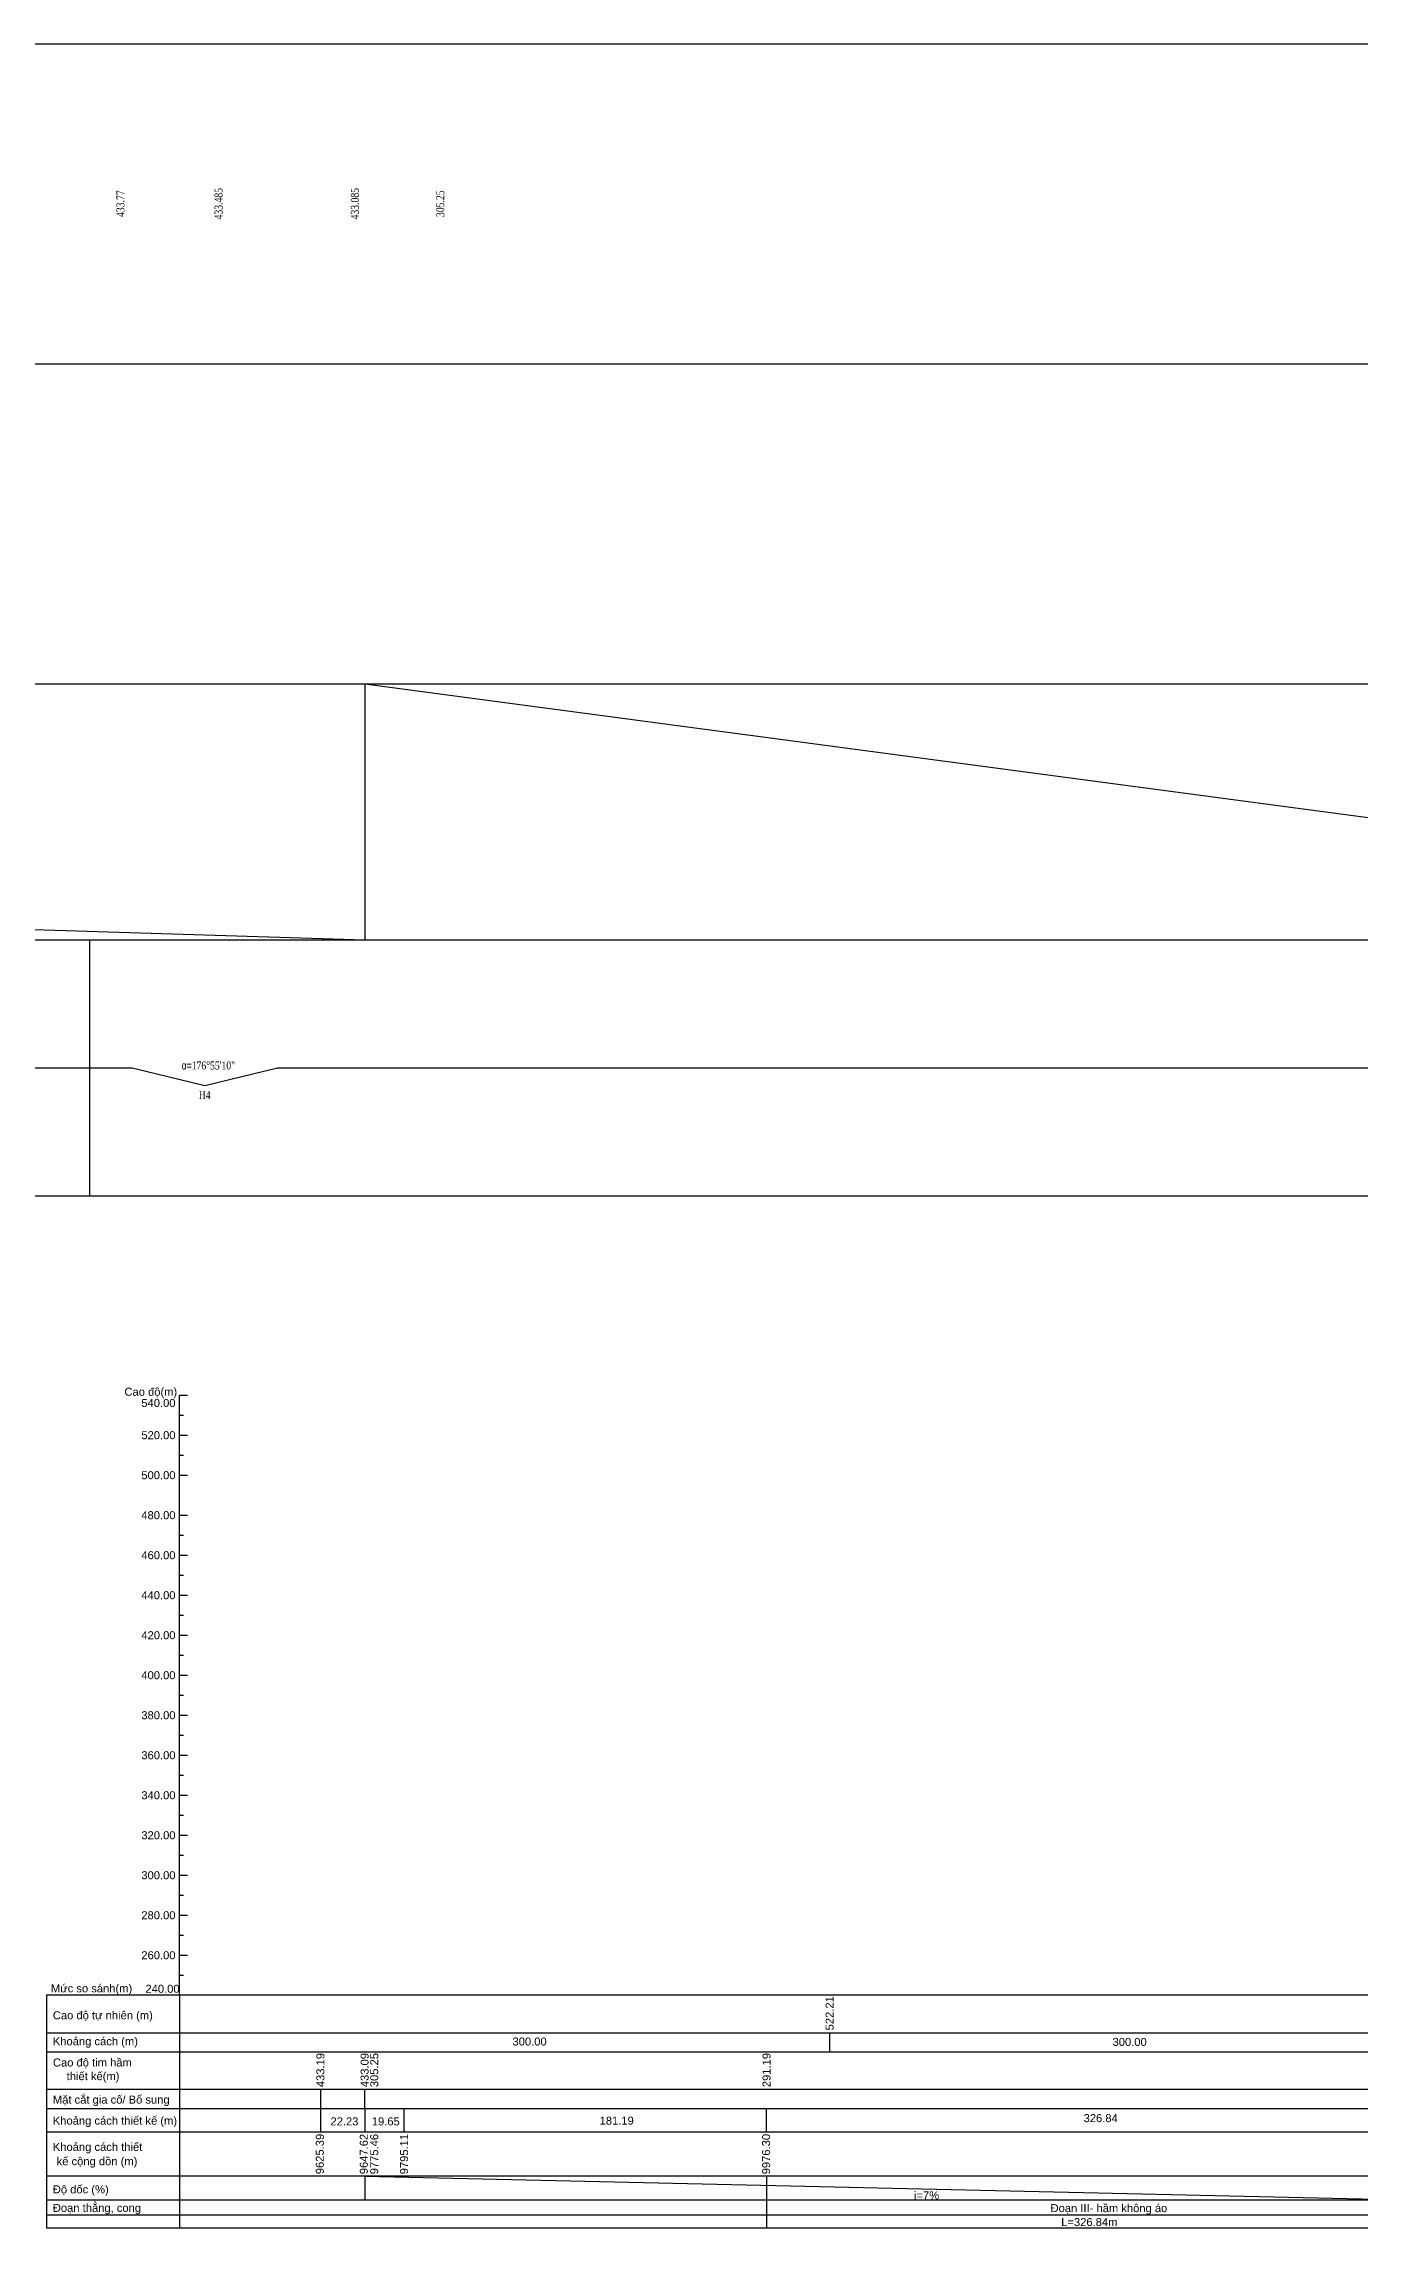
# Model space of a CAD drawing. Header units: inches. Extents: x 444671 to 463716, y 1783086 to 1794968.
# Drawn here: x 456280 to 456937, y 1785658 to 1786750 of the extents above; entities that cross this region are included whole.
import ezdxf
from ezdxf.enums import TextEntityAlignment as Align

# ---------------------------------------------------------------- set-up
doc = ezdxf.new("R2010")
doc.units = ezdxf.units.IN
doc.header["$MEASUREMENT"] = 0
for name, color, linetype in [('CONGTRINH', 2, 'Continuous'), ('Khung_bang', 140, 'Continuous'), ('Text', 3, 'Continuous')]:
    doc.layers.add(name, color=color, linetype=linetype)
doc.styles.add('VNARIAL', font='')
doc.styles.add('Vntimeshx', font='vntime.shx', dxfattribs={"width": 0.8, "bigfont": 'vn1.shx'})
doc.styles.get('VNARIAL').set_extended_font_data('.VnArial')

msp = doc.modelspace()

# ---------------------------------------------------------------- linework, layer by layer
for p, q in [((456347.4647, 1786074.6993), (456351.4647, 1786074.6993)), ((456347.4647, 1786054.6993), (456351.4647, 1786054.6993)), ((456347.4647, 1786034.6993), (456351.4647, 1786034.6993)), ((456347.4647, 1786014.6993), (456351.4647, 1786014.6993)), ((456347.4647, 1785994.6993), (456351.4647, 1785994.6993)), ((456347.4647, 1785974.6993), (456351.4647, 1785974.6993)), ((456347.4647, 1785954.6993), (456351.4647, 1785954.6993)), ((456347.4647, 1785934.6993), (456351.4647, 1785934.6993)), ((456347.4647, 1785914.6993), (456351.4647, 1785914.6993)), ((456347.4647, 1785894.6993), (456351.4647, 1785894.6993)), ((456347.4647, 1785874.6993), (456351.4647, 1785874.6993)), ((456347.4647, 1785854.6993), (456351.4647, 1785854.6993)), ((456347.4647, 1785834.6993), (456351.4647, 1785834.6993)), ((456347.4647, 1785814.6993), (456351.4647, 1785814.6993)), ((456347.4647, 1785794.6993), (456351.4647, 1785794.6993))]:
    msp.add_line(p, q)
at = {"layer": 'CONGTRINH', "linetype": 'ByBlock'}
for points in [[(452337.4459, 1786430.3548), (456440.1145, 1786302.3548)], [(456440.1145, 1786430.3548), (457400.8161, 1786302.3548)], [(452667.3536, 1786238.3548), (456323.8158, 1786238.3548), (456360.1145, 1786229.5546), (456396.4132, 1786238.3548), (456420.1145, 1786238.3548)], [(456420.1145, 1786238.3548), (458154.4703, 1786238.3548)]]:
    msp.add_lwpolyline(points, dxfattribs=at)
at = {"layer": 'Khung_bang', "ltscale": 29}
for p, q in [((458289.9137, 1785774.6993), (456281.0202, 1785774.6993)), ((456281.0202, 1785774.6993), (456281.0202, 1785717.914)), ((456347.4647, 1785774.6993), (456347.4647, 1785717.914)), ((456354.494, 1785755.6993), (456281.0202, 1785755.6993)), ((458289.9137, 1785755.6993), (456313.2077, 1785755.6993)), ((456354.494, 1785746.3211), (456281.0202, 1785746.3211)), ((458289.9137, 1785746.3211), (456313.2077, 1785746.3211)), ((458289.9137, 1785727.5872), (456281.0202, 1785727.5872)), ((456440.1145, 1785717.914), (456440.1145, 1785727.5872)), ((458289.9137, 1785717.914), (456281.0202, 1785717.914)), ((456281.0202, 1785717.914), (456281.0202, 1785658.1944)), ((456347.4647, 1785717.914), (456347.4647, 1785658.1944)), ((456440.1145, 1785717.914), (456440.1145, 1785706.1944)), ((456440.1145, 1785717.914), (456440.1145, 1785706.1944)), ((456640.937, 1785706.1944), (456640.937, 1785717.914)), ((458289.9137, 1785706.1944), (456281.0202, 1785706.1944)), ((458289.9137, 1785706.1944), (456313.2077, 1785706.1944)), ((458289.9137, 1785684.1944), (456281.0202, 1785684.1944)), ((456440.1145, 1785684.1944), (456440.1145, 1785672.1944)), ((458289.9137, 1785672.1944), (456281.0202, 1785672.1944)), ((458289.9137, 1785672.1944), (456313.2077, 1785672.1944)), ((458289.9137, 1785658.1944), (456281.0202, 1785658.1944))]:
    msp.add_line(p, q, dxfattribs=at)
at = {"layer": 'Khung_bang', "linetype": 'ByBlock'}
msp.add_line((456672.4863, 1785755.6993), (456672.4863, 1785746.3211), dxfattribs=at)
for points in [[(446139.7357, 1786750.3548), (458289.9137, 1786750.3548)], [(446139.7357, 1786590.3548), (458289.9137, 1786590.3548)], [(446139.7357, 1786430.3548), (458289.9137, 1786430.3548)], [(446139.7357, 1786302.3548), (458289.9137, 1786302.3548)], [(446139.7357, 1786174.3548), (458289.9137, 1786174.3548)]]:
    msp.add_lwpolyline(points, dxfattribs=at)
at = {"layer": 'Khung_bang', "ltscale": 29}
for points in [[(456417.8845, 1785727.5872), (456417.8845, 1785717.914)], [(456417.8845, 1785717.914), (456417.8845, 1785706.1944)], [(456459.747, 1785706.1944), (456459.747, 1785717.914)], [(456640.937, 1785684.1944), (456640.937, 1785658.1944)]]:
    msp.add_lwpolyline(points, dxfattribs=at)
at = {"layer": 'Text', "color": 3}
for p, q in [((456347.4647, 1785774.6993), (456347.4647, 1786074.6993)), ((456440.1145, 1785684.1944), (456967.7946, 1785672.1944))]:
    msp.add_line(p, q, dxfattribs=at)
at = {"layer": 'Text'}
for p, q in [((456347.4647, 1786064.6993), (456349.4647, 1786064.6993)), ((456347.4647, 1786044.6993), (456349.4647, 1786044.6993)), ((456347.4647, 1786004.6993), (456349.4647, 1786004.6993)), ((456347.4647, 1785984.6993), (456349.4647, 1785984.6993)), ((456347.4647, 1785964.6993), (456349.4647, 1785964.6993)), ((456347.4647, 1785944.6993), (456349.4647, 1785944.6993)), ((456347.4647, 1785924.6993), (456349.4647, 1785924.6993)), ((456347.4647, 1785904.6993), (456349.4647, 1785904.6993)), ((456347.4647, 1785884.6993), (456349.4647, 1785884.6993)), ((456347.4647, 1785864.6993), (456349.4647, 1785864.6993)), ((456347.4647, 1785844.6993), (456349.4647, 1785844.6993)), ((456347.4647, 1785824.6993), (456349.4647, 1785824.6993)), ((456347.4647, 1785804.6993), (456349.4647, 1785804.6993)), ((456347.4647, 1785784.6993), (456349.4647, 1785784.6993))]:
    msp.add_line(p, q, dxfattribs=at)
at = {"layer": 'Text', "color": 2, "linetype": 'ByBlock'}
for points in [[(456440.1145, 1786430.3548), (456440.1145, 1786302.3548)], [(456302.4938, 1786302.3548), (456302.4938, 1786174.3548)]]:
    msp.add_lwpolyline(points, dxfattribs=at)
at = {"layer": 'Text', "color": 3, "elevation": 0.0311}
for points in [[(456281.0202, 1785664.8825), (456420.8152, 1785664.8825)], [(456420.8152, 1785664.8825), (458289.9137, 1785664.8825)]]:
    msp.add_lwpolyline(points, dxfattribs=at)

# ---------------------------------------------------------------- texts
at = {"layer": 'Text', "linetype": 'ByBlock', "style": 'Vntimeshx', "width": 0.8}
for s, p in [('433.77', (456317.8913, 1786670.3548)), ('433.485', (456366.9656, 1786670.3548)), ('433.085', (456435.1341, 1786670.3548)), ('305.25', (456477.8108, 1786670.3548))]:
    msp.add_text(s, height=4, rotation=90, dxfattribs=at).set_placement(p, align=Align.MIDDLE_CENTER)
msp.add_text('H4', height=4, dxfattribs=at).set_placement((456360.0572, 1786224.7872), align=Align.MIDDLE_CENTER)
at = {"layer": 'Text', "style": 'VNARIAL'}
msp.add_text('Cao ®é(m)', height=4, dxfattribs=at).set_placement((456333.1144, 1786076.4089), align=Align.MIDDLE_CENTER)
for s, p in [('540.00', (456345.4647, 1786070.8055)), ('520.00', (456345.4647, 1786054.6993)), ('500.00', (456345.4647, 1786034.6993)), ('480.00', (456345.4647, 1786014.6993)), ('460.00', (456345.4647, 1785994.6993)), ('440.00', (456345.4647, 1785974.6993)), ('420.00', (456345.4647, 1785954.6993)), ('400.00', (456345.4647, 1785934.6993)), ('380.00', (456345.4647, 1785914.6993)), ('360.00', (456345.4647, 1785894.6993)), ('340.00', (456345.4647, 1785874.6993)), ('320.00', (456345.4647, 1785854.6993)), ('300.00', (456345.4647, 1785834.6993)), ('280.00', (456345.4647, 1785814.6993)), ('260.00', (456345.4647, 1785794.6993)), ('240.00', (456347.5093, 1785777.9461))]:
    msp.add_text(s, height=4, dxfattribs=at).set_placement(p, align=Align.MIDDLE_RIGHT)
at = {"layer": 'Text', "ltscale": 29, "style": 'VNARIAL'}
for s, p in [('Møc so s¸nh(m)', (456283.1415, 1785778.1568)), ('Cao ®é tù nhiªn (m)', (456284.1274, 1785764.6929)), ('Kho¶ng c¸ch (m)', (456284.1274, 1785751.7025)), ('Cao ®é tim hÇm', (456284.1818, 1785741.0942)), ('thiÕt kÕ(m)', (456291.0358, 1785734.2649)), ('MÆt c¾t gia cè/ Bæ sung', (456284.1411, 1785722.5361)), ('Kho¶ng c¸ch thiÕt kÕ (m)', (456284.1274, 1785712.0228)), ('Kho¶ng c¸ch thiÕt', (456284.1274, 1785698.889)), ('kÕ céng dån (m)', (456286.0357, 1785691.7255)), ('§é dèc (%%%)', (456284.1274, 1785677.6688)), ('§o¹n th¼ng, cong', (456284.1274, 1785668.4133))]:
    msp.add_text(s, height=4, dxfattribs=at).set_placement(p, align=Align.MIDDLE_LEFT)
at = {"layer": 'Text', "linetype": 'ByBlock', "style": 'VNARIAL'}
for s, p in [('522.21', (456672.4863, 1785765.6768)), ('433.19', (456417.8904, 1785737.2977)), ('433.09', (456439.9955, 1785737.2977)), ('305.25', (456444.8269, 1785737.2977)), ('291.19', (456640.9429, 1785737.2977)), ('9625.39', (456417.5958, 1785695.3408)), ('9647.62', (456439.5982, 1785695.3408)), ('9775.46', (456444.7923, 1785695.2864)), ('9795.11', (456459.7198, 1785695.2864)), ('9976.30', (456640.7345, 1785695.2864))]:
    msp.add_text(s, height=4, rotation=90, dxfattribs=at).set_placement(p, align=Align.MIDDLE_CENTER)
for s, p in [('300.00', (456522.4901, 1785751.5699)), ('300.00', (456822.4901, 1785751.3793)), ('326.84', (456808.01, 1785713.2664)), ('i=7%%%', (456720.9612, 1785674.671))]:
    msp.add_text(s, height=4, dxfattribs=at).set_placement(p, align=Align.MIDDLE_CENTER)
at = {"layer": 'Text', "ltscale": 29, "style": 'VNARIAL'}
for s, p in [('22.23', (456429.9255, 1785711.6477)), ('19.65', (456450.5691, 1785711.6477)), ('181.19', (456566.0344, 1785712.0022))]:
    msp.add_text(s, height=4, dxfattribs=at).set_placement(p, align=Align.MIDDLE_CENTER)
at = {"layer": 'Text', "color": 3, "style": 'VNARIAL'}
for s, p in [('§o¹n III- hÇm kh«ng ¸o', (456782.9376, 1785666.2902, 0.0311)), ('L=326.84m', (456788.2822, 1785659.305, 0.0311))]:
    msp.add_text(s, height=4, dxfattribs=at).set_placement(p)
at = {"layer": 'Text', "linetype": 'ByBlock', "insert": (456361.9089, 1786239.4986), "char_height": 4, "attachment_point": 5, "style": 'Vntimeshx'}
msp.add_mtext('\\A1;{\\fSymbol|b0|i0|c2|p18;\\C3;a=\\Fvntime|c0;176°55\'10"}', dxfattribs=at)

doc.saveas('drawing.dxf')
